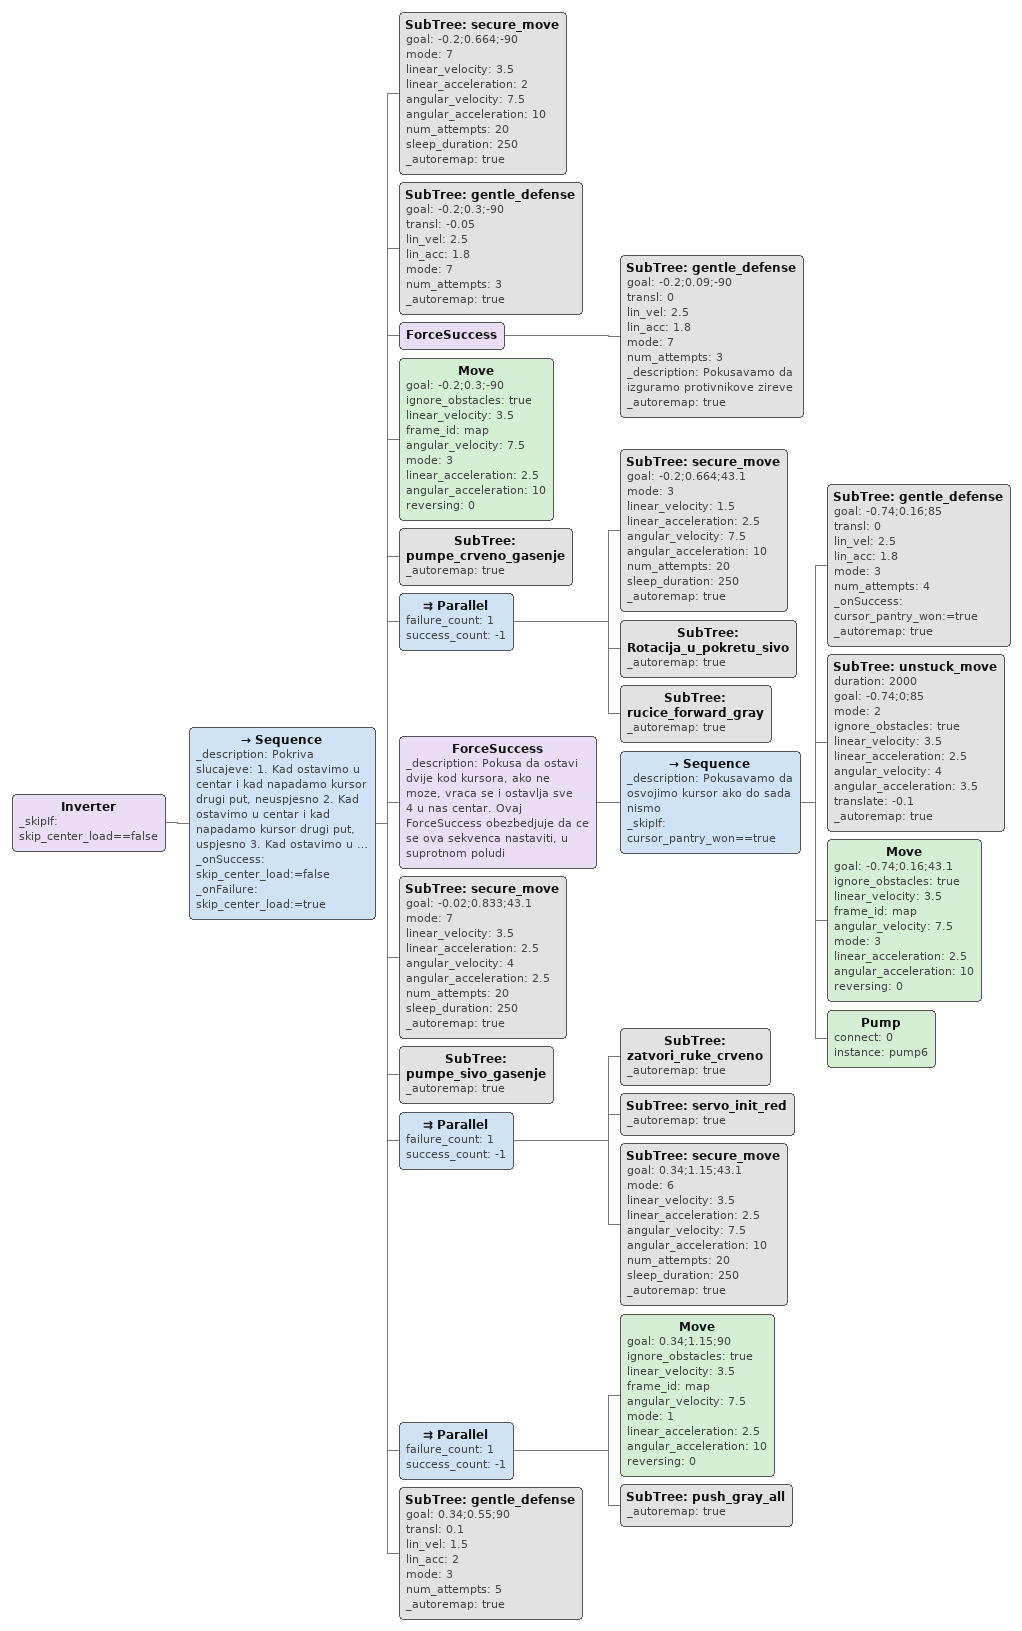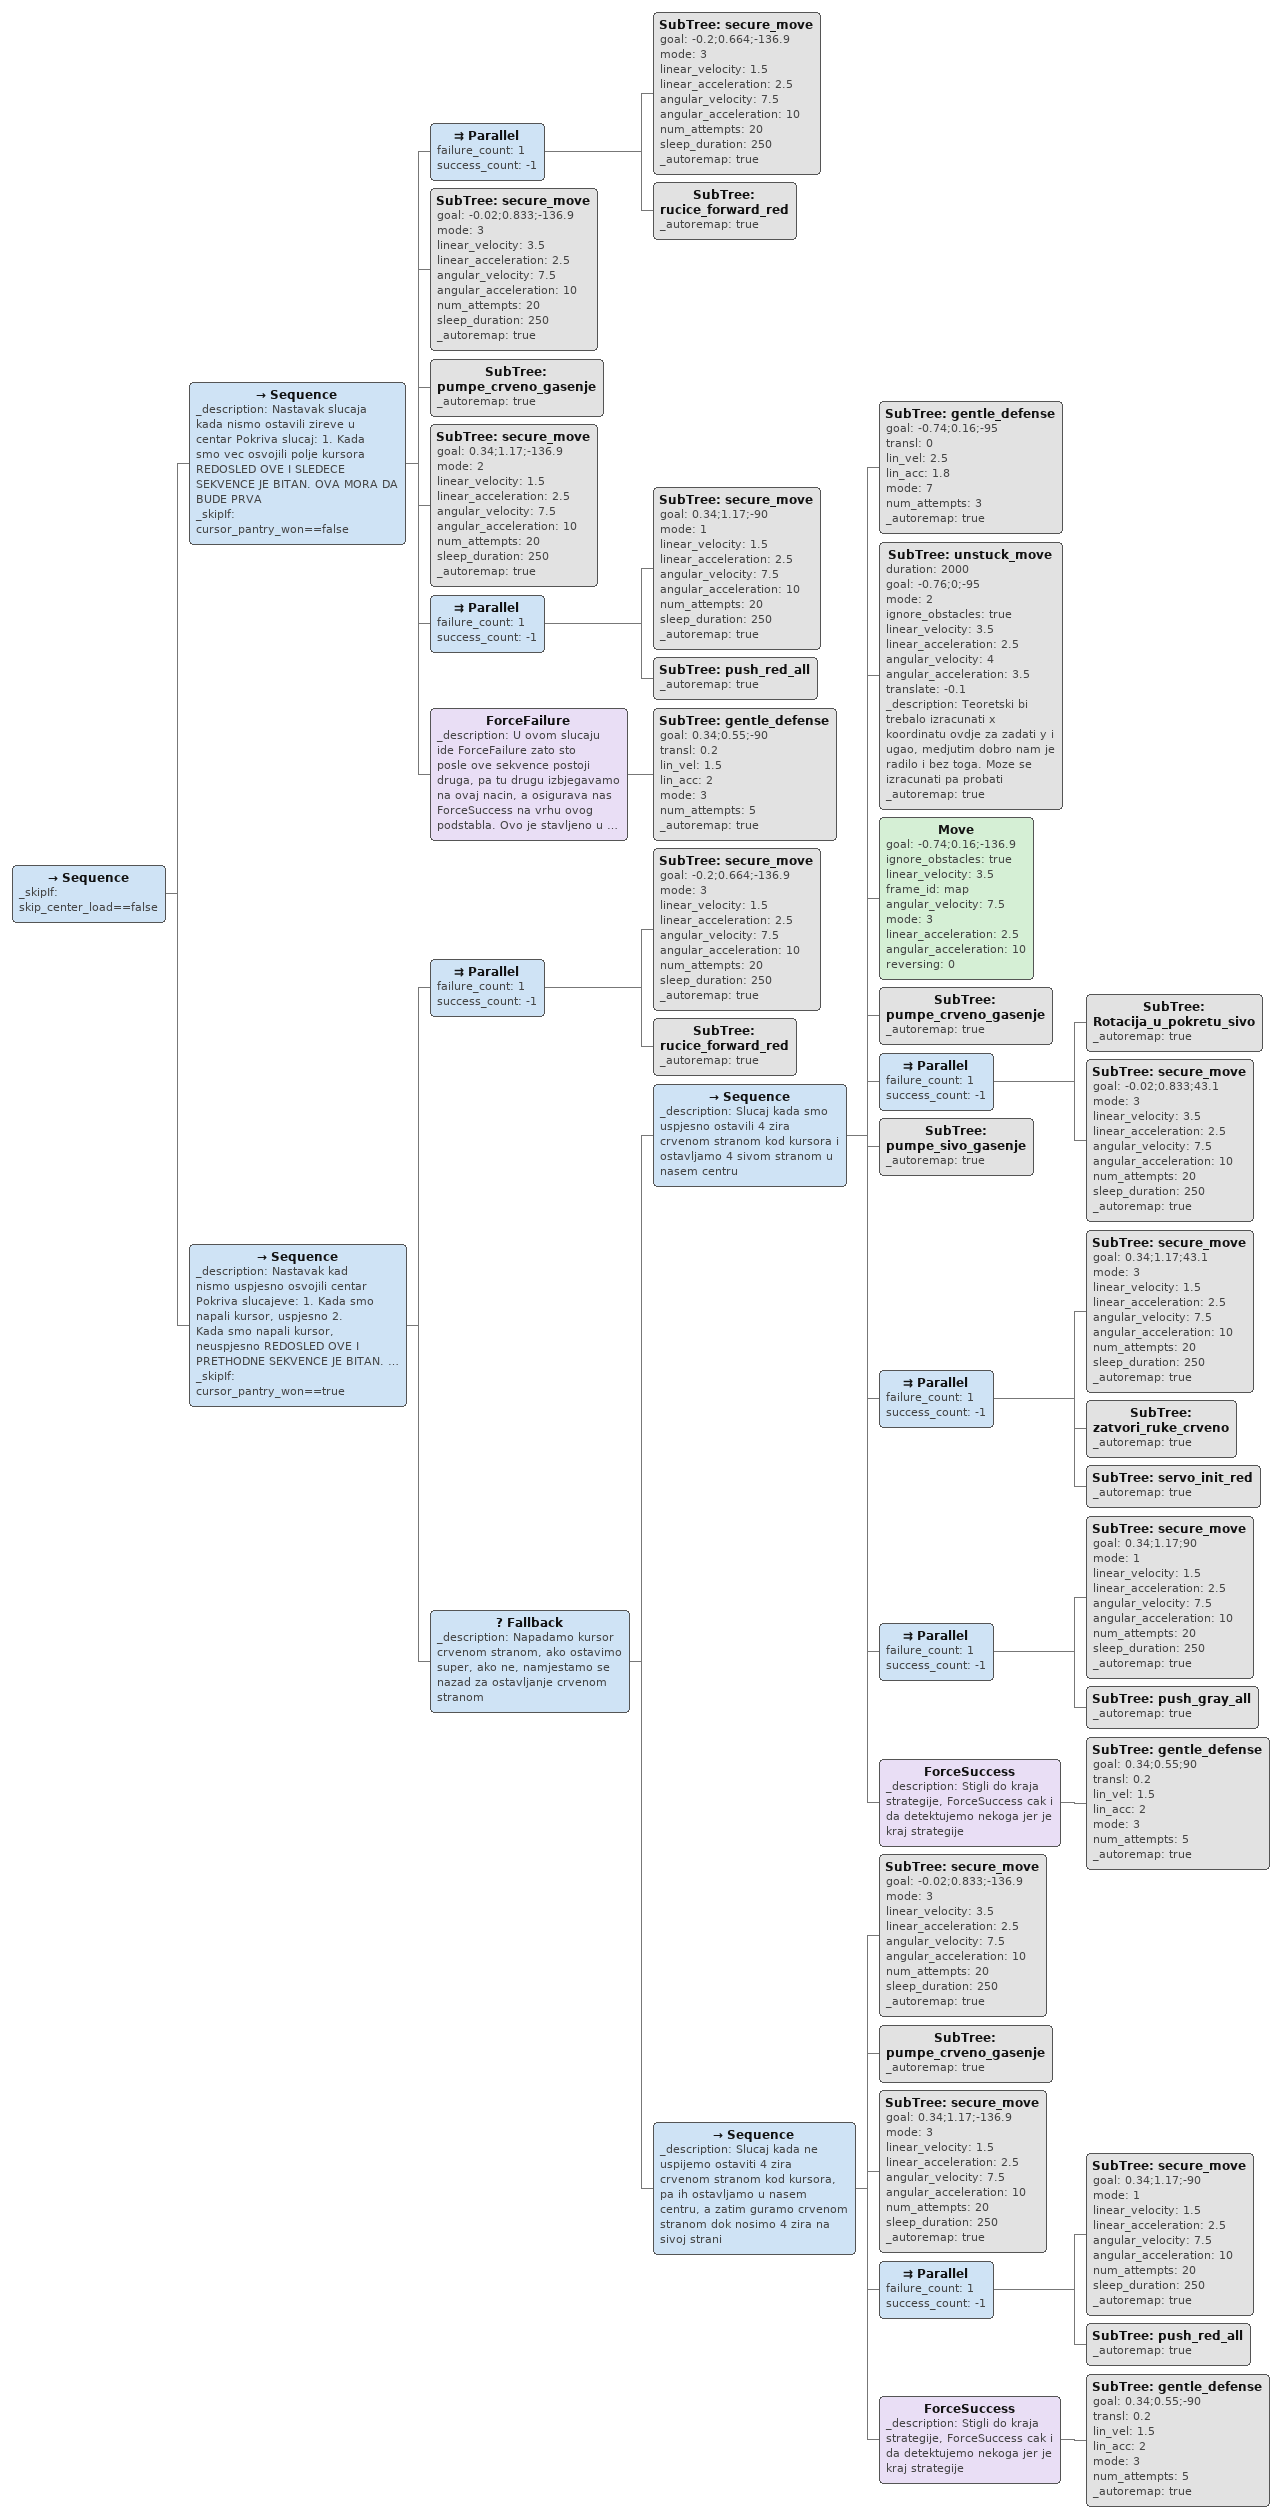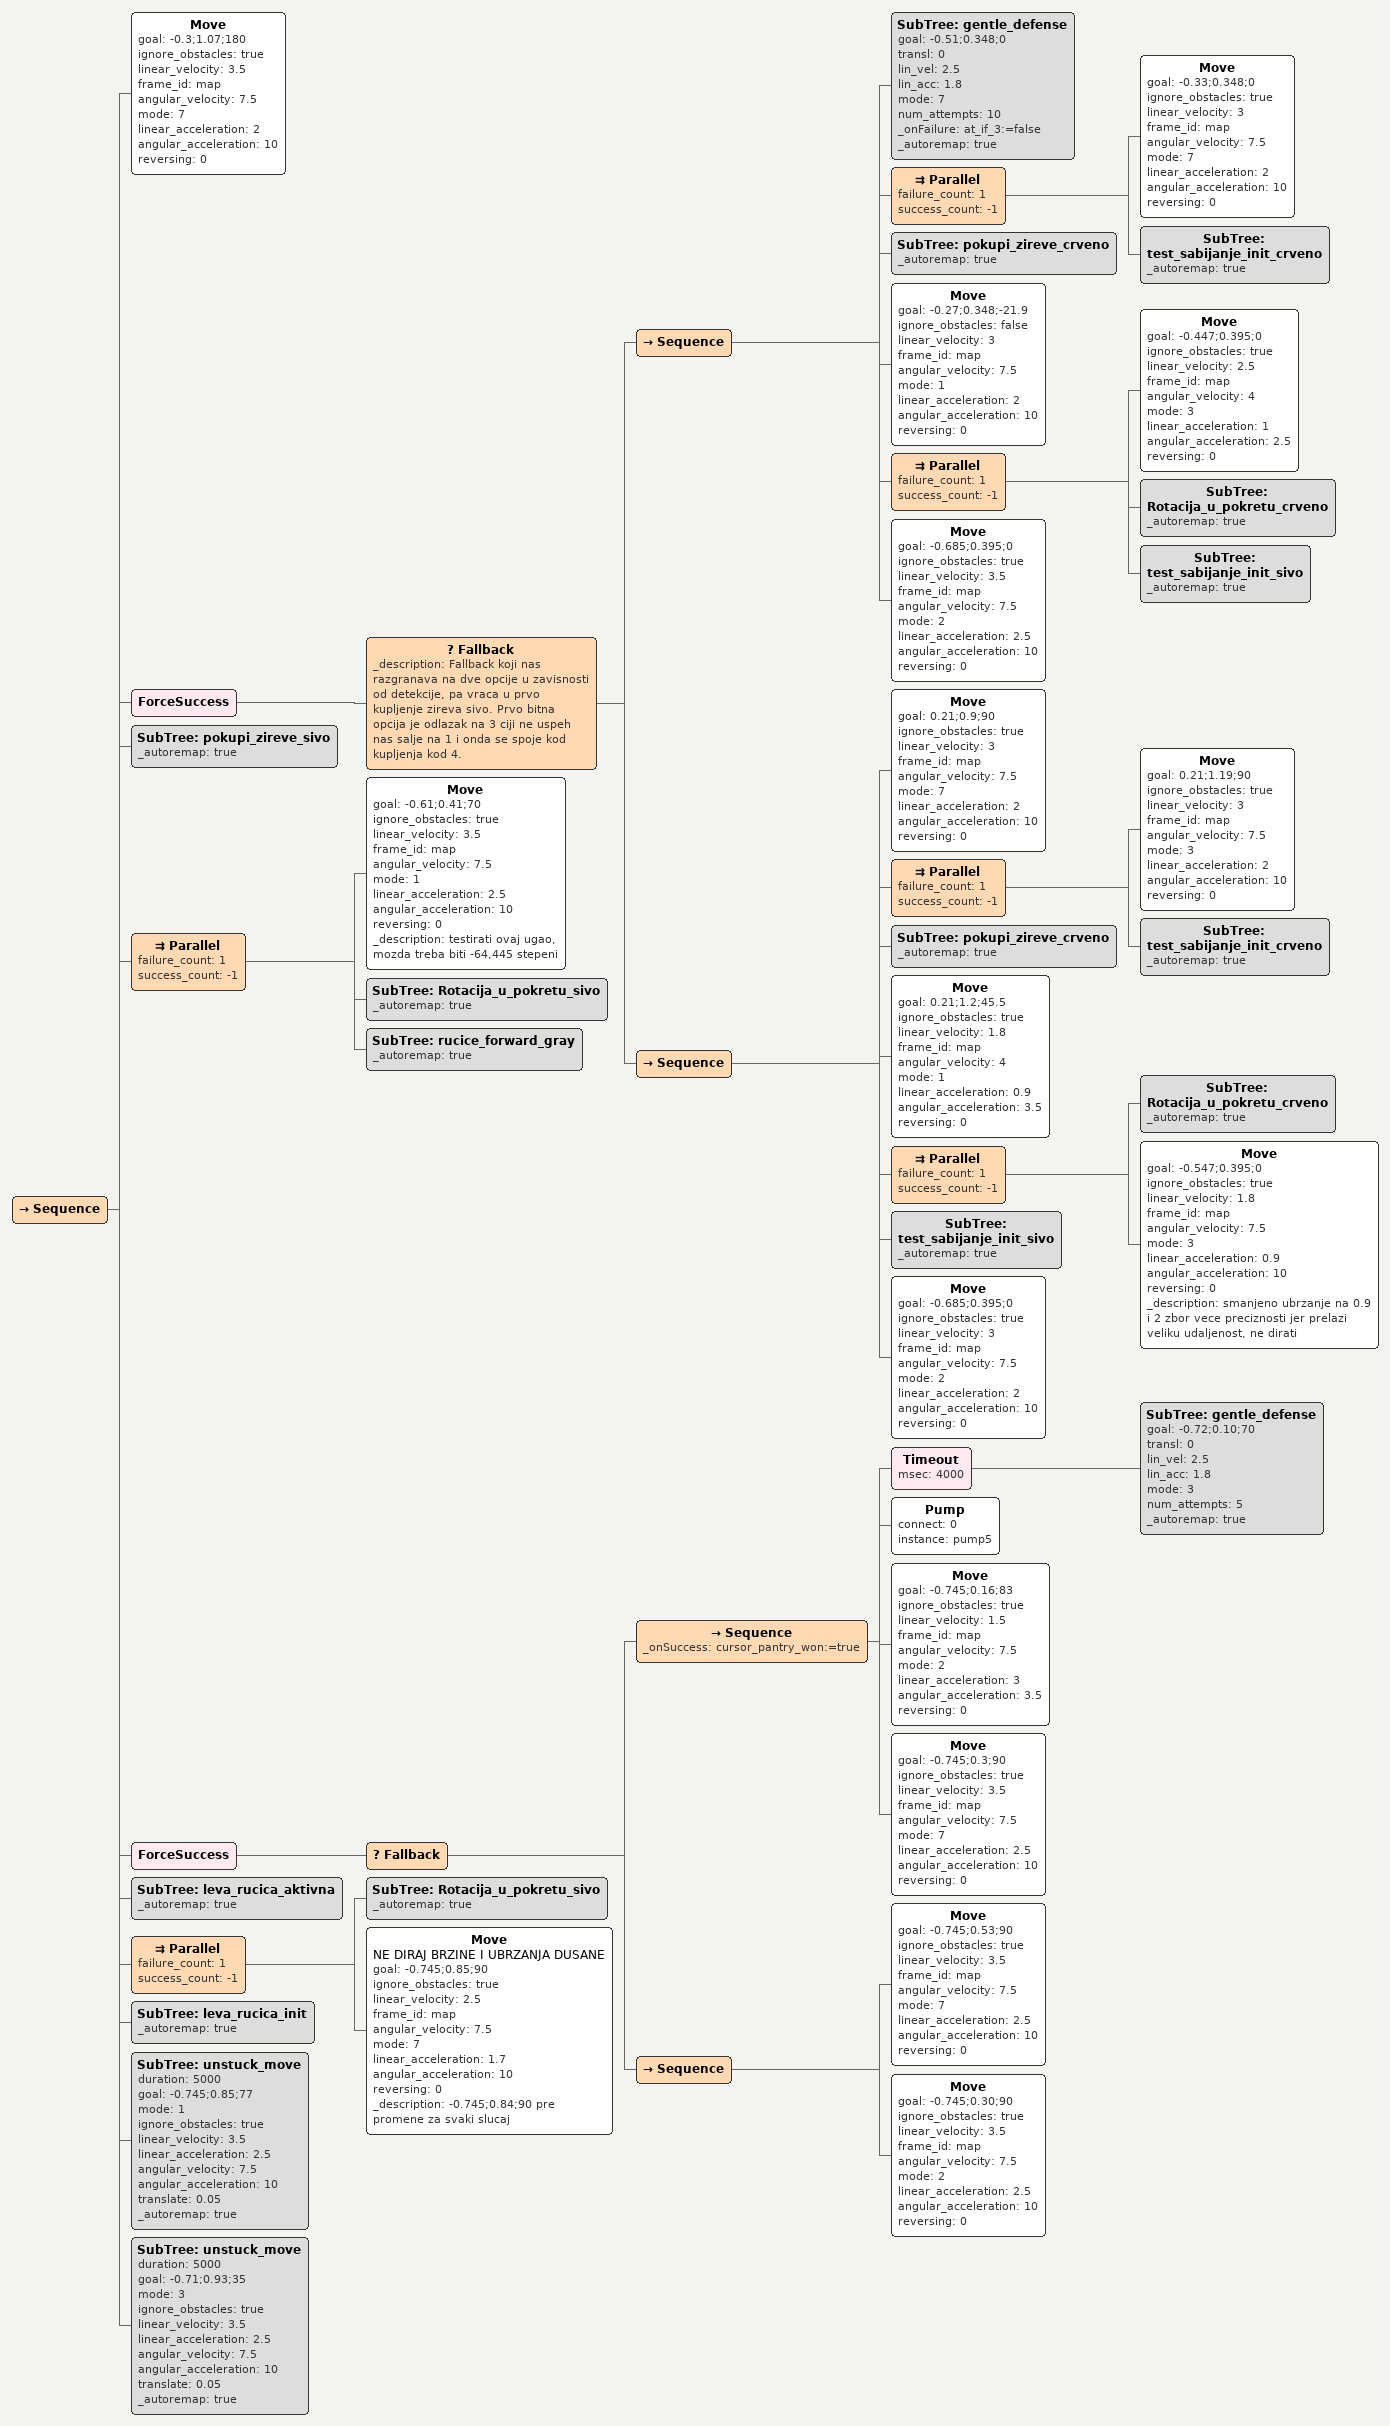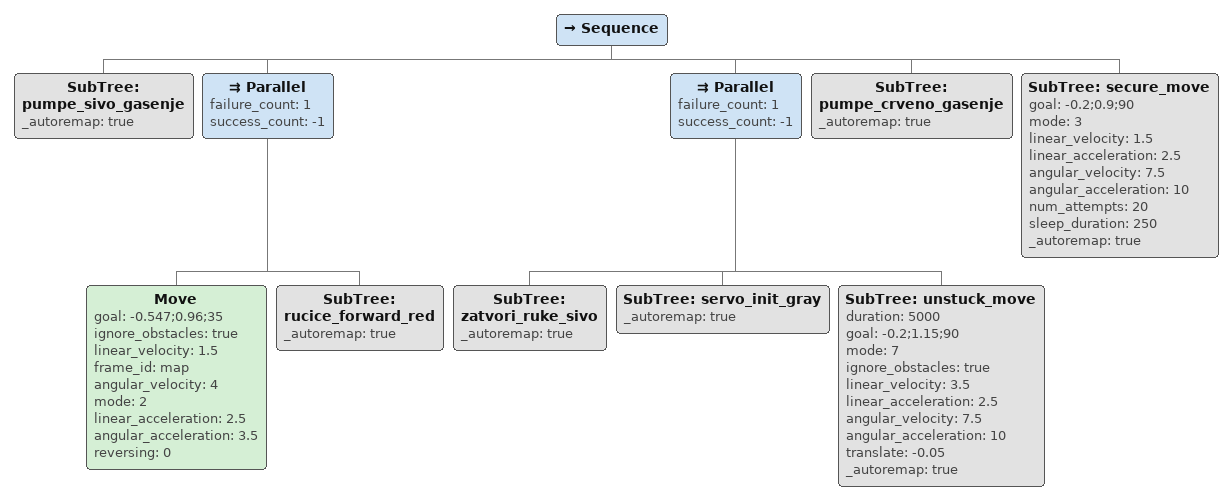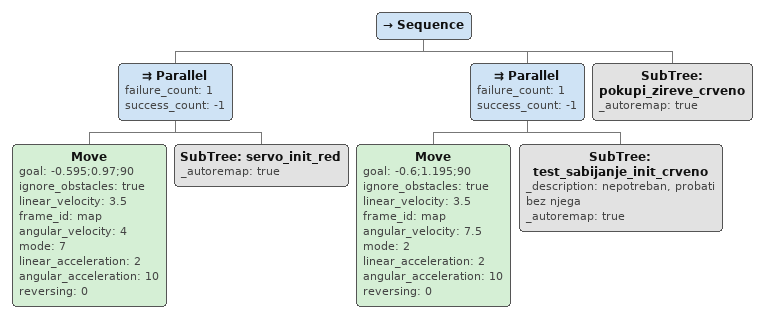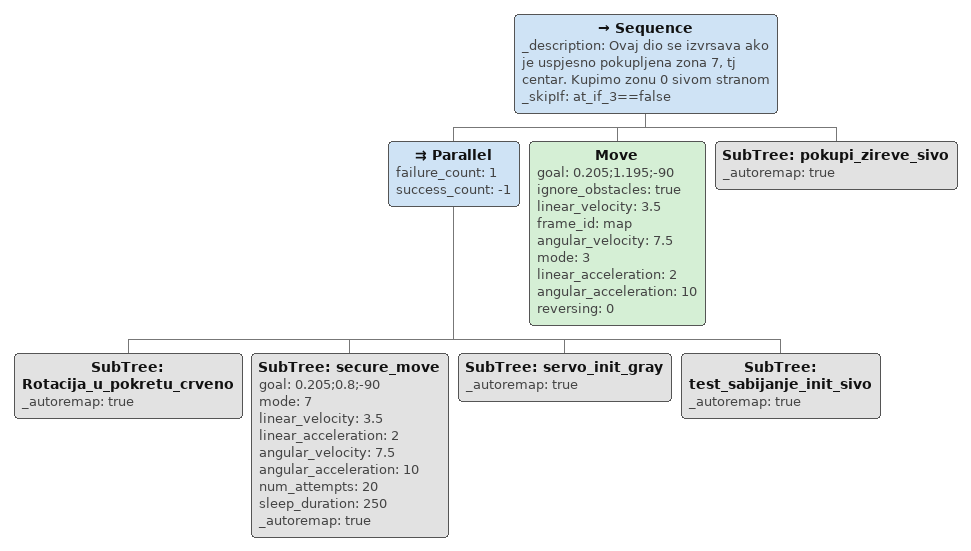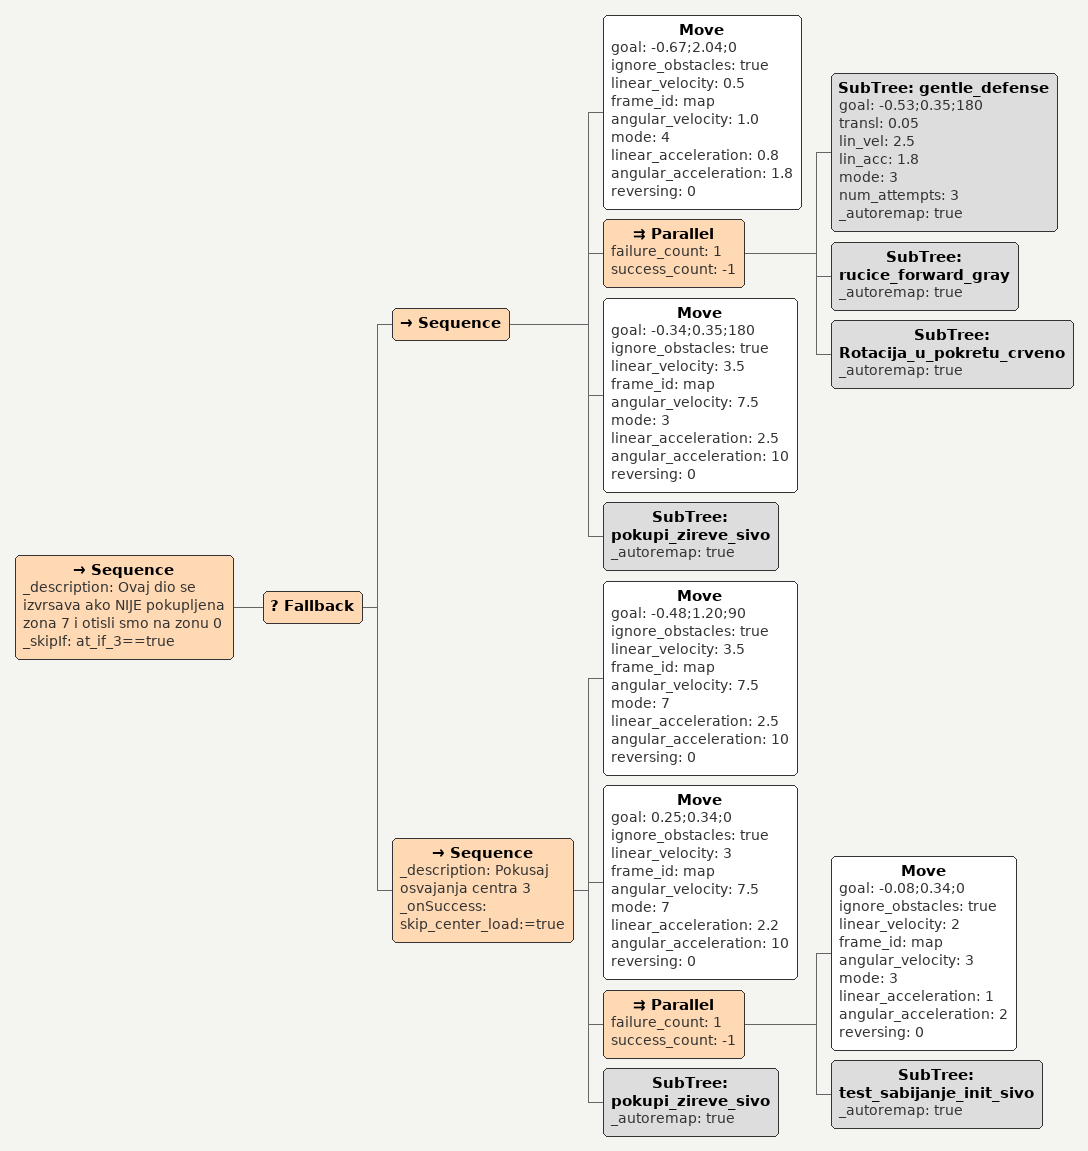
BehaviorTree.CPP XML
<Inverter _skipIf="skip_center_load==false">
            <Sequence _description="Pokriva slucajeve:
1. Kad ostavimo u centar i kad napadamo kursor drugi put, neuspjesno
2. Kad ostavimo u centar i kad napadamo kursor drugi put, uspjesno
3. Kad ostavimo u centar i kad smo osvojili kursor prvi put
** Preko gentle_defence se prebacujemo na slucajeve kad nismo ostavili u centar" _onSuccess="skip_center_load:=false" _onFailure="skip_center_load:=true">
              <SubTree ID="secure_move" goal="-0.2;0.664;-90" mode="7" linear_velocity="3.5" linear_acceleration="2" angular_velocity="7.5" angular_acceleration="10" num_attempts="20" sleep_duration="250" _autoremap="true"/>
              <SubTree ID="gentle_defense" goal="-0.2;0.3;-90" transl="-0.05" lin_vel="2.5" lin_acc="1.8" mode="7" num_attempts="3" _autoremap="true"/>
              <ForceSuccess>
                <SubTree ID="gentle_defense" goal="-0.2;0.09;-90" transl="0" lin_vel="2.5" lin_acc="1.8" mode="7" num_attempts="3" _description="Pokusavamo da izguramo protivnikove zireve" _autoremap="true"/>
              </ForceSuccess>
              <Move goal="-0.2;0.3;-90" ignore_obstacles="true" linear_velocity="3.5" frame_id="map" angular_velocity="7.5" mode="3" linear_acceleration="2.5" angular_acceleration="10" reversing="0"/>
              <SubTree ID="pumpe_crveno_gasenje" _autoremap="true"/>
              <Parallel failure_count="1" success_count="-1">
                <SubTree ID="secure_move" goal="-0.2;0.664;43.1" mode="3" linear_velocity="1.5" linear_acceleration="2.5" angular_velocity="7.5" angular_acceleration="10" num_attempts="20" sleep_duration="250" _autoremap="true"/>
                <SubTree ID="Rotacija_u_pokretu_sivo" _autoremap="true"/>
                <SubTree ID="rucice_forward_gray" _autoremap="true"/>
              </Parallel>
              <ForceSuccess _description="Pokusa da ostavi dvije kod kursora, ako ne moze, vraca se i ostavlja sve 4 u nas centar. Ovaj ForceSuccess obezbedjuje da ce se ova sekvenca nastaviti, u suprotnom poludi">
                <Sequence _description="Pokusavamo da osvojimo kursor ako do sada nismo" _skipIf="cursor_pantry_won==true">
                  <SubTree ID="gentle_defense" goal="-0.74;0.16;85" transl="0" lin_vel="2.5" lin_acc="1.8" mode="3" num_attempts="4" _onSuccess="cursor_pantry_won:=true" _autoremap="true"/>
                  <SubTree ID="unstuck_move" duration="2000" goal="-0.74;0;85" mode="2" ignore_obstacles="true" linear_velocity="3.5" linear_acceleration="2.5" angular_velocity="4" angular_acceleration="3.5" translate="-0.1" _autoremap="true"/>
                  <Move goal="-0.74;0.16;43.1" ignore_obstacles="true" linear_velocity="3.5" frame_id="map" angular_velocity="7.5" mode="3" linear_acceleration="2.5" angular_acceleration="10" reversing="0"/>
                  <Pump connect="0" instance="pump6"/>
                </Sequence>
              </ForceSuccess>
              <SubTree ID="secure_move" goal="-0.02;0.833;43.1" mode="7" linear_velocity="3.5" linear_acceleration="2.5" angular_velocity="4" angular_acceleration="2.5" num_attempts="20" sleep_duration="250" _autoremap="true"/>
              <SubTree ID="pumpe_sivo_gasenje" _autoremap="true"/>
              <Parallel failure_count="1" success_count="-1">
                <SubTree ID="zatvori_ruke_crveno" _autoremap="true"/>
                <SubTree ID="servo_init_red" _autoremap="true"/>
                <SubTree ID="secure_move" goal="0.34;1.15;43.1" mode="6" linear_velocity="3.5" linear_acceleration="2.5" angular_velocity="7.5" angular_acceleration="10" num_attempts="20" sleep_duration="250" _autoremap="true"/>
              </Parallel>
              <Parallel failure_count="1" success_count="-1">
                <Move goal="0.34;1.15;90" ignore_obstacles="true" linear_velocity="3.5" frame_id="map" angular_velocity="7.5" mode="1" linear_acceleration="2.5" angular_acceleration="10" reversing="0"/>
                <SubTree ID="push_gray_all" _autoremap="true"/>
              </Parallel>
              <SubTree ID="gentle_defense" goal="0.34;0.55;90" transl="0.1" lin_vel="1.5" lin_acc="2" mode="3" num_attempts="5" _autoremap="true"/>
            </Sequence>
          </Inverter>

<Sequence _skipIf="skip_center_load==false">
            <Sequence _description="Nastavak slucaja kada nismo ostavili zireve u centar

Pokriva slucaj:
1. Kada smo vec osvojili polje kursora

REDOSLED OVE I SLEDECE SEKVENCE JE BITAN. OVA MORA DA BUDE PRVA" _skipIf="cursor_pantry_won==false">
              <Parallel failure_count="1" success_count="-1">
                <SubTree ID="secure_move" goal="-0.2;0.664;-136.9" mode="3" linear_velocity="1.5" linear_acceleration="2.5" angular_velocity="7.5" angular_acceleration="10" num_attempts="20" sleep_duration="250" _autoremap="true"/>
                <SubTree ID="rucice_forward_red" _autoremap="true"/>
              </Parallel>
              <SubTree ID="secure_move" goal="-0.02;0.833;-136.9" mode="3" linear_velocity="3.5" linear_acceleration="2.5" angular_velocity="7.5" angular_acceleration="10" num_attempts="20" sleep_duration="250" _autoremap="true"/>
              <SubTree ID="pumpe_crveno_gasenje" _autoremap="true"/>
              <SubTree ID="secure_move" goal="0.34;1.17;-136.9" mode="2" linear_velocity="1.5" linear_acceleration="2.5" angular_velocity="7.5" angular_acceleration="10" num_attempts="20" sleep_duration="250" _autoremap="true"/>
              <Parallel failure_count="1" success_count="-1">
                <SubTree ID="secure_move" goal="0.34;1.17;-90" mode="1" linear_velocity="1.5" linear_acceleration="2.5" angular_velocity="7.5" angular_acceleration="10" num_attempts="20" sleep_duration="250" _autoremap="true"/>
                <SubTree ID="push_red_all" _autoremap="true"/>
              </Parallel>
              <ForceFailure _description="U ovom slucaju ide ForceFailure zato sto posle ove sekvence postoji druga, pa tu drugu izbjegavamo na ovaj nacin, a osigurava nas ForceSuccess na vrhu ovog podstabla. Ovo je stavljeno u slucaju da dodjemo do zeljene koordinate">
                <SubTree ID="gentle_defense" goal="0.34;0.55;-90" transl="0.2" lin_vel="1.5" lin_acc="2" mode="3" num_attempts="5" _autoremap="true"/>
              </ForceFailure>
            </Sequence>
            <Sequence _description="Nastavak kad nismo uspjesno osvojili centar

Pokriva slucajeve:
1. Kada smo napali kursor, uspjesno
2. Kada smo napali kursor, neuspjesno

REDOSLED OVE I PRETHODNE SEKVENCE JE BITAN. OVA MORA DA BUDE DRUGA" _skipIf="cursor_pantry_won==true">
              <Parallel failure_count="1" success_count="-1">
                <SubTree ID="secure_move" goal="-0.2;0.664;-136.9" mode="3" linear_velocity="1.5" linear_acceleration="2.5" angular_velocity="7.5" angular_acceleration="10" num_attempts="20" sleep_duration="250" _autoremap="true"/>
                <SubTree ID="rucice_forward_red" _autoremap="true"/>
              </Parallel>
              <Fallback _description="Napadamo kursor crvenom stranom, ako ostavimo super, ako ne, namjestamo se nazad za ostavljanje crvenom stranom">
                <Sequence _description="Slucaj kada smo uspjesno ostavili 4 zira crvenom stranom kod kursora i ostavljamo 4 sivom stranom u nasem centru">
                  <SubTree ID="gentle_defense" goal="-0.74;0.16;-95" transl="0" lin_vel="2.5" lin_acc="1.8" mode="7" num_attempts="3" _autoremap="true"/>
                  <SubTree ID="unstuck_move" duration="2000" goal="-0.76;0;-95" mode="2" ignore_obstacles="true" linear_velocity="3.5" linear_acceleration="2.5" angular_velocity="4" angular_acceleration="3.5" translate="-0.1" _description="Teoretski bi trebalo izracunati x koordinatu ovdje za zadati y i ugao, medjutim dobro nam je radilo i bez toga. Moze se izracunati pa probati" _autoremap="true"/>
                  <Move goal="-0.74;0.16;-136.9" ignore_obstacles="true" linear_velocity="3.5" frame_id="map" angular_velocity="7.5" mode="3" linear_acceleration="2.5" angular_acceleration="10" reversing="0"/>
                  <SubTree ID="pumpe_crveno_gasenje" _autoremap="true"/>
                  <Parallel failure_count="1" success_count="-1">
                    <SubTree ID="Rotacija_u_pokretu_sivo" _autoremap="true"/>
                    <SubTree ID="secure_move" goal="-0.02;0.833;43.1" mode="3" linear_velocity="3.5" linear_acceleration="2.5" angular_velocity="7.5" angular_acceleration="10" num_attempts="20" sleep_duration="250" _autoremap="true"/>
                  </Parallel>
                  <SubTree ID="pumpe_sivo_gasenje" _autoremap="true"/>
                  <Parallel failure_count="1" success_count="-1">
                    <SubTree ID="secure_move" goal="0.34;1.17;43.1" mode="3" linear_velocity="1.5" linear_acceleration="2.5" angular_velocity="7.5" angular_acceleration="10" num_attempts="20" sleep_duration="250" _autoremap="true"/>
                    <SubTree ID="zatvori_ruke_crveno" _autoremap="true"/>
                    <SubTree ID="servo_init_red" _autoremap="true"/>
                  </Parallel>
                  <Parallel failure_count="1" success_count="-1">
                    <SubTree ID="secure_move" goal="0.34;1.17;90" mode="1" linear_velocity="1.5" linear_acceleration="2.5" angular_velocity="7.5" angular_acceleration="10" num_attempts="20" sleep_duration="250" _autoremap="true"/>
                    <SubTree ID="push_gray_all" _autoremap="true"/>
                  </Parallel>
                  <ForceSuccess _description="Stigli do kraja strategije, ForceSuccess cak i da detektujemo nekoga jer je kraj strategije">
                    <SubTree ID="gentle_defense" goal="0.34;0.55;90" transl="0.2" lin_vel="1.5" lin_acc="2" mode="3" num_attempts="5" _autoremap="true"/>
                  </ForceSuccess>
                </Sequence>
                <Sequence _description="Slucaj kada ne uspijemo ostaviti 4 zira crvenom stranom kod kursora, pa ih ostavljamo u nasem centru, a zatim guramo crvenom stranom dok nosimo 4 zira na sivoj strani">
                  <SubTree ID="secure_move" goal="-0.02;0.833;-136.9" mode="3" linear_velocity="3.5" linear_acceleration="2.5" angular_velocity="7.5" angular_acceleration="10" num_attempts="20" sleep_duration="250" _autoremap="true"/>
                  <SubTree ID="pumpe_crveno_gasenje" _autoremap="true"/>
                  <SubTree ID="secure_move" goal="0.34;1.17;-136.9" mode="3" linear_velocity="1.5" linear_acceleration="2.5" angular_velocity="7.5" angular_acceleration="10" num_attempts="20" sleep_duration="250" _autoremap="true"/>
                  <Parallel failure_count="1" success_count="-1">
                    <SubTree ID="secure_move" goal="0.34;1.17;-90" mode="1" linear_velocity="1.5" linear_acceleration="2.5" angular_velocity="7.5" angular_acceleration="10" num_attempts="20" sleep_duration="250" _autoremap="true"/>
                    <SubTree ID="push_red_all" _autoremap="true"/>
                  </Parallel>
                  <ForceSuccess _description="Stigli do kraja strategije, ForceSuccess cak i da detektujemo nekoga jer je kraj strategije">
                    <SubTree ID="gentle_defense" goal="0.34;0.55;-90" transl="0.2" lin_vel="1.5" lin_acc="2" mode="3" num_attempts="5" _autoremap="true"/>
                  </ForceSuccess>
                </Sequence>
              </Fallback>
            </Sequence>
          </Sequence>

<Sequence>
      <Move goal="-0.3;1.07;180" ignore_obstacles="true" linear_velocity="3.5" frame_id="map" angular_velocity="7.5" mode="7" linear_acceleration="2" angular_acceleration="10" reversing="0"/>
      <ForceSuccess>
        <Fallback _description="Fallback koji nas razgranava na dve opcije u zavisnosti od detekcije, pa vraca u prvo kupljenje zireva sivo. Prvo bitna opcija je odlazak na 3 ciji ne uspeh nas salje na 1 i onda se spoje kod kupljenja kod 4.">
          <Sequence>
            <SubTree ID="gentle_defense" goal="-0.51;0.348;0" transl="0" lin_vel="2.5" lin_acc="1.8" mode="7" num_attempts="10" _onFailure="at_if_3:=false" _autoremap="true"/>
            <Parallel failure_count="1" success_count="-1">
              <Move goal="-0.33;0.348;0" ignore_obstacles="true" linear_velocity="3" frame_id="map" angular_velocity="7.5" mode="7" linear_acceleration="2" angular_acceleration="10" reversing="0"/>
              <SubTree ID="test_sabijanje_init_crveno" _autoremap="true"/>
            </Parallel>
            <SubTree ID="pokupi_zireve_crveno" _autoremap="true"/>
            <Move goal="-0.27;0.348;-21.9" ignore_obstacles="false" linear_velocity="3" frame_id="map" angular_velocity="7.5" mode="1" linear_acceleration="2" angular_acceleration="10" reversing="0"/>
            <Parallel failure_count="1" success_count="-1">
              <Move goal="-0.447;0.395;0" ignore_obstacles="true" linear_velocity="2.5" frame_id="map" angular_velocity="4" mode="3" linear_acceleration="1" angular_acceleration="2.5" reversing="0"/>
              <SubTree ID="Rotacija_u_pokretu_crveno" _autoremap="true"/>
              <SubTree ID="test_sabijanje_init_sivo" _autoremap="true"/>
            </Parallel>
            <Move goal="-0.685;0.395;0" ignore_obstacles="true" linear_velocity="3.5" frame_id="map" angular_velocity="7.5" mode="2" linear_acceleration="2.5" angular_acceleration="10" reversing="0"/>
          </Sequence>
          <Sequence>
            <Move goal="0.21;0.9;90" ignore_obstacles="true" linear_velocity="3" frame_id="map" angular_velocity="7.5" mode="7" linear_acceleration="2" angular_acceleration="10" reversing="0"/>
            <Parallel failure_count="1" success_count="-1">
              <Move goal="0.21;1.19;90" ignore_obstacles="true" linear_velocity="3" frame_id="map" angular_velocity="7.5" mode="3" linear_acceleration="2" angular_acceleration="10" reversing="0"/>
              <SubTree ID="test_sabijanje_init_crveno" _autoremap="true"/>
            </Parallel>
            <SubTree ID="pokupi_zireve_crveno" _autoremap="true"/>
            <Move goal="0.21;1.2;45.5" ignore_obstacles="true" linear_velocity="1.8" frame_id="map" angular_velocity="4" mode="1" linear_acceleration="0.9" angular_acceleration="3.5" reversing="0"/>
            <Parallel failure_count="1" success_count="-1">
              <SubTree ID="Rotacija_u_pokretu_crveno" _autoremap="true"/>
              <Move goal="-0.547;0.395;0" ignore_obstacles="true" linear_velocity="1.8" frame_id="map" angular_velocity="7.5" mode="3" linear_acceleration="0.9" angular_acceleration="10" reversing="0" _description="smanjeno ubrzanje na 0.9 i 2 zbor vece preciznosti jer prelazi veliku udaljenost, ne dirati
"/>
            </Parallel>
            <SubTree ID="test_sabijanje_init_sivo" _autoremap="true"/>
            <Move goal="-0.685;0.395;0" ignore_obstacles="true" linear_velocity="3" frame_id="map" angular_velocity="7.5" mode="2" linear_acceleration="2" angular_acceleration="10" reversing="0"/>
          </Sequence>
        </Fallback>
      </ForceSuccess>
      <SubTree ID="pokupi_zireve_sivo" _autoremap="true"/>
      <Parallel failure_count="1" success_count="-1">
        <Move goal="-0.61;0.41;70" ignore_obstacles="true" linear_velocity="3.5" frame_id="map" angular_velocity="7.5" mode="1" linear_acceleration="2.5" angular_acceleration="10" reversing="0" _description="testirati ovaj ugao, mozda treba biti -64,445 stepeni"/>
        <SubTree ID="Rotacija_u_pokretu_sivo" _autoremap="true"/>
        <SubTree ID="rucice_forward_gray" _autoremap="true"/>
      </Parallel>
      <ForceSuccess>
        <Fallback>
          <Sequence _onSuccess="cursor_pantry_won:=true">
            <Timeout msec="4000">
              <SubTree ID="gentle_defense" goal="-0.72;0.10;70" transl="0" lin_vel="2.5" lin_acc="1.8" mode="3" num_attempts="5" _autoremap="true"/>
            </Timeout>
            <Pump connect="0" instance="pump5"/>
            <Move goal="-0.745;0.16;83" ignore_obstacles="true" linear_velocity="1.5" frame_id="map" angular_velocity="7.5" mode="2" linear_acceleration="3" angular_acceleration="3.5" reversing="0"/>
            <Move goal="-0.745;0.3;90" ignore_obstacles="true" linear_velocity="3.5" frame_id="map" angular_velocity="7.5" mode="7" linear_acceleration="2.5" angular_acceleration="10" reversing="0"/>
          </Sequence>
          <Sequence>
            <Move goal="-0.745;0.53;90" ignore_obstacles="true" linear_velocity="3.5" frame_id="map" angular_velocity="7.5" mode="7" linear_acceleration="2.5" angular_acceleration="10" reversing="0"/>
            <Move goal="-0.745;0.30;90" ignore_obstacles="true" linear_velocity="3.5" frame_id="map" angular_velocity="7.5" mode="2" linear_acceleration="2.5" angular_acceleration="10" reversing="0"/>
          </Sequence>
        </Fallback>
      </ForceSuccess>
      <SubTree ID="leva_rucica_aktivna" _autoremap="true"/>
      <Parallel failure_count="1" success_count="-1">
        <SubTree ID="Rotacija_u_pokretu_sivo" _autoremap="true"/>
        <Move name="NE DIRAJ BRZINE I UBRZANJA DUSANE" goal="-0.745;0.85;90" ignore_obstacles="true" linear_velocity="2.5" frame_id="map" angular_velocity="7.5" mode="7" linear_acceleration="1.7" angular_acceleration="10" reversing="0" _description="-0.745;0.84;90 pre promene za svaki slucaj"/>
      </Parallel>
      <SubTree ID="leva_rucica_init" _autoremap="true"/>
      <SubTree ID="unstuck_move" duration="5000" goal="-0.745;0.85;77" mode="1" ignore_obstacles="true" linear_velocity="3.5" linear_acceleration="2.5" angular_velocity="7.5" angular_acceleration="10" translate="0.05" _autoremap="true"/>
      <SubTree ID="unstuck_move" duration="5000" goal="-0.71;0.93;35" mode="3" ignore_obstacles="true" linear_velocity="3.5" linear_acceleration="2.5" angular_velocity="7.5" angular_acceleration="10" translate="0.05" _autoremap="true"/>
    </Sequence>

<Sequence>
  <SubTree ID="pumpe_sivo_gasenje" _autoremap="true"/>
  <Parallel failure_count="1" success_count="-1">
    <Move goal="-0.547;0.96;35" ignore_obstacles="true" linear_velocity="1.5" frame_id="map" angular_velocity="4" mode="2" linear_acceleration="2.5" angular_acceleration="3.5" reversing="0"/>
    <SubTree ID="rucice_forward_red" _autoremap="true"/>
  </Parallel>
  <Parallel failure_count="1" success_count="-1">
    <SubTree ID="zatvori_ruke_sivo" _autoremap="true"/>
    <SubTree ID="servo_init_gray" _autoremap="true"/>
    <SubTree ID="unstuck_move" duration="5000" goal="-0.2;1.15;90" mode="7" ignore_obstacles="true" linear_velocity="3.5" linear_acceleration="2.5" angular_velocity="7.5" angular_acceleration="10" translate="-0.05" _autoremap="true"/>
  </Parallel>
  <SubTree ID="pumpe_crveno_gasenje" _autoremap="true"/>
  <SubTree ID="secure_move" goal="-0.2;0.9;90" mode="3" linear_velocity="1.5" linear_acceleration="2.5" angular_velocity="7.5" angular_acceleration="10" num_attempts="20" sleep_duration="250" _autoremap="true"/>
</Sequence>

<Sequence>
  <Parallel failure_count="1" success_count="-1">
    <Move goal="-0.595;0.97;90" ignore_obstacles="true" linear_velocity="3.5" frame_id="map" angular_velocity="4" mode="7" linear_acceleration="2" angular_acceleration="10" reversing="0"/>
    <SubTree ID="servo_init_red" _autoremap="true"/>
  </Parallel>
  <Parallel failure_count="1" success_count="-1">
    <Move goal="-0.6;1.195;90" ignore_obstacles="true" linear_velocity="3.5" frame_id="map" angular_velocity="7.5" mode="2" linear_acceleration="2" angular_acceleration="10" reversing="0"/>
    <SubTree ID="test_sabijanje_init_crveno" _description="nepotreban, probati bez njega" _autoremap="true"/>
  </Parallel>
  <SubTree ID="pokupi_zireve_crveno" _autoremap="true"/>
</Sequence>

<Sequence _description="Ovaj dio se izvrsava ako je uspjesno pokupljena zona 7, tj centar. Kupimo zonu 0 sivom stranom" _skipIf="at_if_3==false">
  <Parallel failure_count="1" success_count="-1">
    <SubTree ID="Rotacija_u_pokretu_crveno" _autoremap="true"/>
    <SubTree ID="secure_move" goal="0.205;0.8;-90" mode="7" linear_velocity="3.5" linear_acceleration="2" angular_velocity="7.5" angular_acceleration="10" num_attempts="20" sleep_duration="250" _autoremap="true"/>
    <SubTree ID="servo_init_gray" _autoremap="true"/>
    <SubTree ID="test_sabijanje_init_sivo" _autoremap="true"/>
  </Parallel>
  <Move goal="0.205;1.195;-90" ignore_obstacles="true" linear_velocity="3.5" frame_id="map" angular_velocity="7.5" mode="3" linear_acceleration="2" angular_acceleration="10" reversing="0"/>
  <SubTree ID="pokupi_zireve_sivo" _autoremap="true"/>
</Sequence>

<Sequence _description="Ovaj dio se izvrsava ako NIJE pokupljena zona 7 i otisli smo na zonu 0
" _skipIf="at_if_3==true">
        <Fallback>
          <Sequence>
            <Move goal="-0.67;2.04;0" ignore_obstacles="true" linear_velocity="0.5" frame_id="map" angular_velocity="1.0" mode="4" linear_acceleration="0.8" angular_acceleration="1.8" reversing="0"/>
            <Parallel failure_count="1" success_count="-1">
              <SubTree ID="gentle_defense" goal="-0.53;0.35;180" transl="0.05" lin_vel="2.5" lin_acc="1.8" mode="3" num_attempts="3" _autoremap="true"/>
              <SubTree ID="rucice_forward_gray" _autoremap="true"/>
              <SubTree ID="Rotacija_u_pokretu_crveno" _autoremap="true"/>
            </Parallel>
            <Move goal="-0.34;0.35;180" ignore_obstacles="true" linear_velocity="3.5" frame_id="map" angular_velocity="7.5" mode="3" linear_acceleration="2.5" angular_acceleration="10" reversing="0"/>
            <SubTree ID="pokupi_zireve_sivo" _autoremap="true"/>
          </Sequence>
          <Sequence _description="Pokusaj osvajanja centra 3" _onSuccess="skip_center_load:=true">
            <Move goal="-0.48;1.20;90" ignore_obstacles="true" linear_velocity="3.5" frame_id="map" angular_velocity="7.5" mode="7" linear_acceleration="2.5" angular_acceleration="10" reversing="0"/>
            <Move goal="0.25;0.34;0" ignore_obstacles="true" linear_velocity="3" frame_id="map" angular_velocity="7.5" mode="7" linear_acceleration="2.2" angular_acceleration="10" reversing="0"/>
            <Parallel failure_count="1" success_count="-1">
              <Move goal="-0.08;0.34;0" ignore_obstacles="true" linear_velocity="2" frame_id="map" angular_velocity="3" mode="3" linear_acceleration="1" angular_acceleration="2" reversing="0"/>
              <SubTree ID="test_sabijanje_init_sivo" _autoremap="true"/>
            </Parallel>
            <SubTree ID="pokupi_zireve_sivo" _autoremap="true"/>
          </Sequence>
        </Fallback>
      </Sequence>
